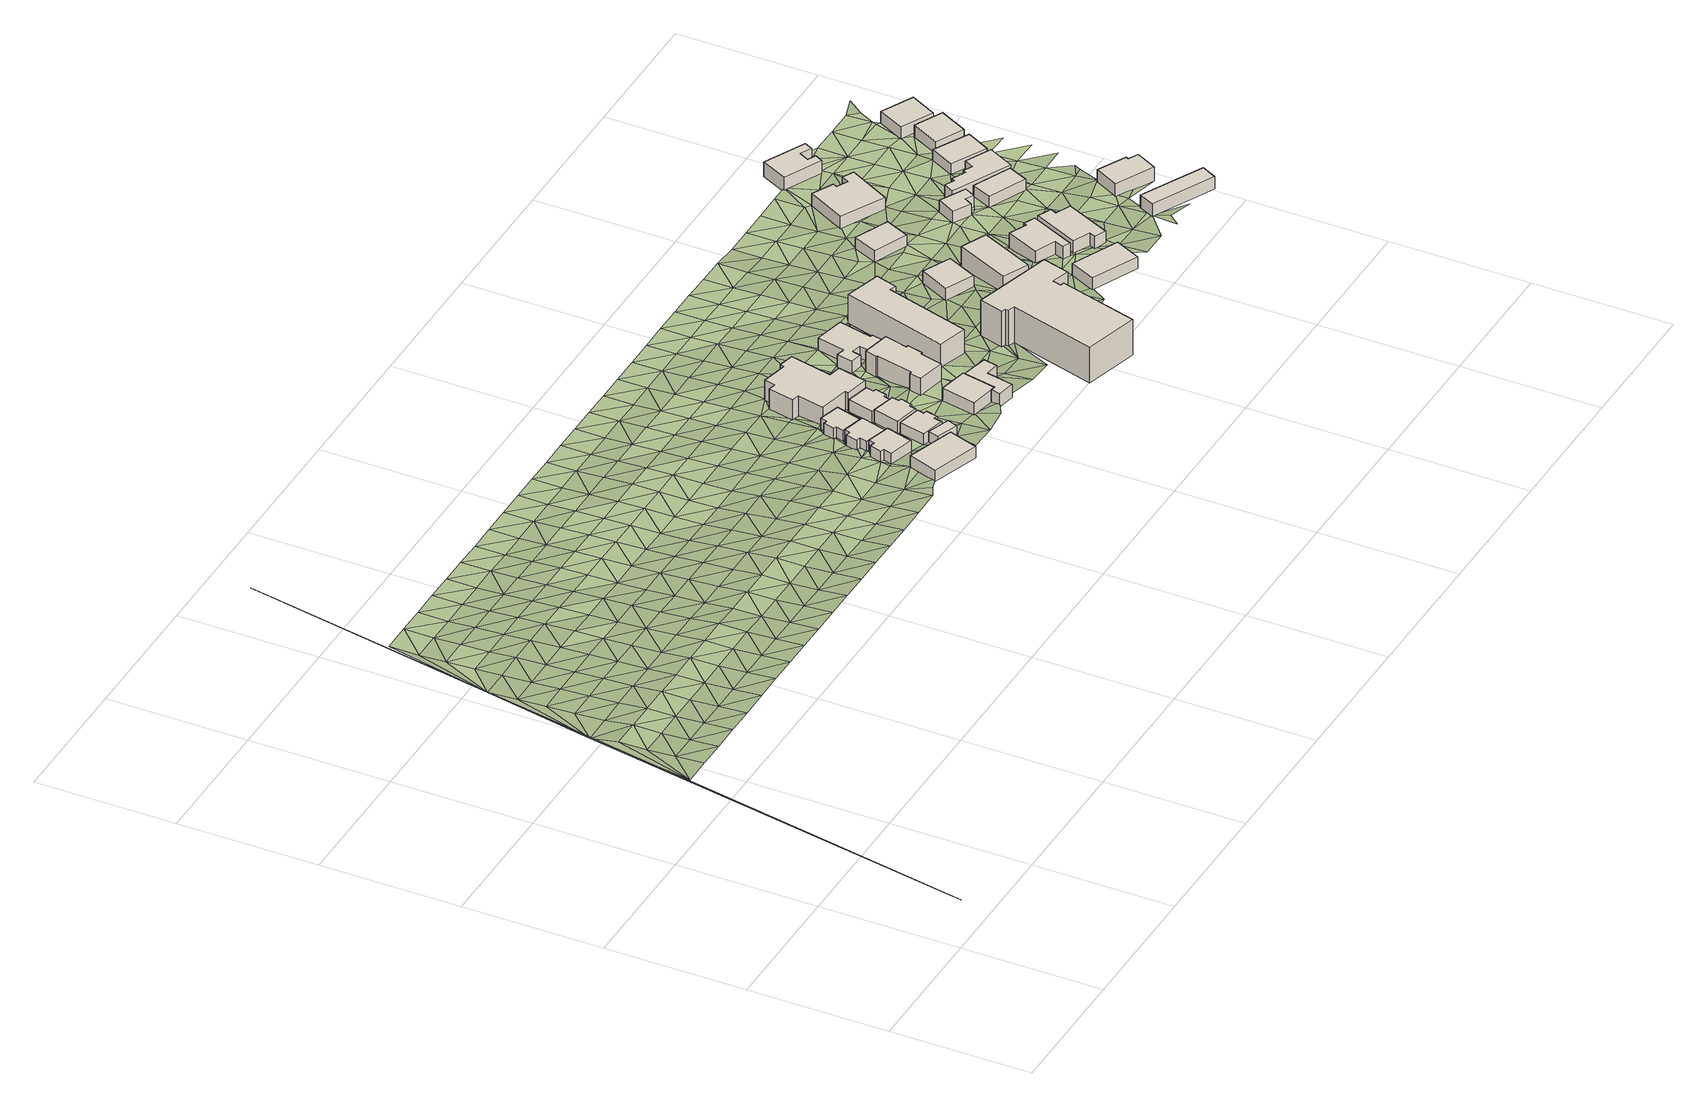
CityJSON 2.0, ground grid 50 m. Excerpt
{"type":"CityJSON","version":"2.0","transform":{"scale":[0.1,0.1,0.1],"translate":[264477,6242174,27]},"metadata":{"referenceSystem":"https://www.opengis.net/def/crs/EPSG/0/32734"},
"CityObjects":{
"building1":{"type":"Building","attributes":{"address":"7 Vine Road Woodstock Cape Town","building":"house","building:levels":"1","footprint":{"type":"Polygon"},"plus_code":"CMXQXXXQ+XJV","ground_height":38.11,"building_height":4.1,"roof_height":42.21},"geometry":[{"type":"Solid","lod":"1","boundaries":[[[[0,1,2,3]],[[1,4,5,2]],[[4,6,7,5]],[[6,0,3,7]],[[3,2,5,7]],[[6,4,1,0]]]]}]},
"building2":{"type":"Building","attributes":{"address":"5 Vine Road Woodstock Cape Town","building":"house","building:levels":"1","footprint":{"type":"Polygon"},"plus_code":"CMXPXCX7+X5V","ground_height":37.13,"building_height":4.1,"roof_height":41.23},"geometry":[{"type":"Solid","lod":"1","boundaries":[[[[8,9,10,11]],[[9,12,13,10]],[[12,14,15,13]],[[14,16,17,15]],[[16,18,19,17]],[[18,20,21,19]],[[20,22,23,21]],[[22,8,11,23]],[[11,10,13,15,17,19,21,23]],[[22,20,18,16,14,12,9,8]]]]}]},
"building3":{"type":"Building","attributes":{"address":"3 Vine Road Woodstock Cape Town","building":"house","building:levels":"1","footprint":{"type":"Polygon"},"plus_code":"CMXVXFXC+XWR","ground_height":35.99,"building_height":4.1,"roof_height":40.09},"geometry":[{"type":"Solid","lod":"1","boundaries":[[[[24,25,26,27]],[[25,28,29,26]],[[28,30,31,29]],[[30,32,33,31]],[[32,34,35,33]],[[34,36,37,35]],[[36,38,39,37]],[[38,24,27,39]],[[27,26,29,31,33,35,37,39]],[[38,36,34,32,30,28,25,24]]]]}]},
"building4":{"type":"Building","attributes":{"building":"yes","building:levels":"1","footprint":{"type":"Polygon"},"plus_code":"CPX9X6XJ+X9R","ground_height":37.76,"building_height":4.1,"roof_height":41.86},"geometry":[{"type":"Solid","lod":"1","boundaries":[[[[40,41,42,43]],[[41,44,45,42]],[[44,46,47,45]],[[46,40,43,47]],[[43,42,45,47]],[[46,44,41,40]]]]}]},
"building5":{"type":"Building","attributes":{"address":"1 Vine Road Woodstock Cape Town","building":"house","building:levels":"1","footprint":{"type":"Polygon"},"plus_code":"CPX2X9X6+XJR","ground_height":35.28,"building_height":4.1,"roof_height":39.38},"geometry":[{"type":"Solid","lod":"1","boundaries":[[[[48,49,50,51]],[[49,52,53,50]],[[52,54,55,53]],[[54,56,57,55]],[[56,58,59,57]],[[58,60,61,59]],[[60,62,63,61]],[[62,48,51,63]],[[51,50,53,55,57,59,61,63]],[[62,60,58,56,54,52,49,48]]]]}]},
"building6":{"type":"Building","attributes":{"address":"6 The Avenue Woodstock Cape Town","building":"house","building:levels":"1","footprint":{"type":"Polygon"},"plus_code":"CPXCXQXW+X5W","ground_height":36.95,"building_height":4.1,"roof_height":41.05},"geometry":[{"type":"Solid","lod":"1","boundaries":[[[[64,65,66,67]],[[65,68,69,66]],[[68,70,71,69]],[[70,72,73,71]],[[72,74,75,73]],[[74,76,77,75]],[[76,78,79,77]],[[78,64,67,79]],[[67,66,69,71,73,75,77,79]],[[78,76,74,72,70,68,65,64]]]]}]},
"building7":{"type":"Building","attributes":{"address":"4 The Avenue Woodstock Cape Town","building":"house","building:levels":"1","footprint":{"type":"Polygon"},"plus_code":"CPXHX4XH+X7V","ground_height":36.95,"building_height":4.1,"roof_height":41.05},"geometry":[{"type":"Solid","lod":"1","boundaries":[[[[80,81,82,83]],[[81,84,85,82]],[[84,86,87,85]],[[86,88,89,87]],[[88,90,91,89]],[[90,92,93,91]],[[92,94,95,93]],[[94,80,83,95]],[[83,82,85,87,89,91,93,95]],[[94,92,90,88,86,84,81,80]]]]}]},
"building8":{"type":"Building","attributes":{"address":"2 The Avenue Woodstock Cape Town","building":"house","building:levels":"1","footprint":{"type":"Polygon"},"plus_code":"CPXMXJXM+X2R","ground_height":35.77,"building_height":4.1,"roof_height":39.87},"geometry":[{"type":"Solid","lod":"1","boundaries":[[[[96,97,98,99]],[[97,100,101,98]],[[100,102,103,101]],[[102,104,105,103]],[[104,106,107,105]],[[106,108,109,107]],[[108,110,111,109]],[[110,96,99,111]],[[99,98,101,103,105,107,109,111]],[[110,108,106,104,102,100,97,96]]]]}]},
"building9":{"type":"Building","attributes":{"address":"18 Listowell Road Woodstock Cape Town","building":"house","building:levels":"2","footprint":{"type":"Polygon"},"plus_code":"CPXGXCXQ+XVW","ground_height":34.65,"building_height":6.9,"roof_height":41.55},"geometry":[{"type":"Solid","lod":"1","boundaries":[[[[112,113,114,115]],[[113,116,117,114]],[[116,118,119,117]],[[118,120,121,119]],[[120,122,123,121]],[[122,124,125,123]],[[124,126,127,125]],[[126,128,129,127]],[[128,130,131,129]],[[130,132,133,131]],[[132,134,135,133]],[[134,136,137,135]],[[136,138,139,137]],[[138,112,115,139]],[[115,114,117,119,121,123,125,127,129,131,133,135,137,139]],[[138,136,134,132,130,128,126,124,122,120,118,116,113,112]]]]}]},
"building10":{"type":"Building","attributes":{"building":"house","building:levels":"1","footprint":{"type":"Polygon"},"plus_code":"CQXGX9XF+X7R","ground_height":37.79,"building_height":4.1,"roof_height":41.89},"geometry":[{"type":"Solid","lod":"1","boundaries":[[[[140,141,142,143]],[[141,144,145,142]],[[144,146,147,145]],[[146,148,149,147]],[[148,150,151,149]],[[150,140,143,151]],[[143,142,145,147,149,151]],[[150,148,146,144,141,140]]]]}]},
"building11":{"type":"Building","attributes":{"building":"garage","building:levels":"1","footprint":{"type":"Polygon"},"plus_code":"CQXVX4XH+XGW","ground_height":37.86,"building_height":4.1,"roof_height":41.96},"geometry":[{"type":"Solid","lod":"1","boundaries":[[[[152,153,142,154,155,145]],[[153,156,143,157,154,142]],[[156,158,159,157,143]],[[158,160,161,159]],[[160,162,163,161]],[[162,164,165,163]],[[164,166,167,165]],[[166,152,145,155,167]],[[155,154,157,159,161,163,165,167]],[[166,164,162,160,158,156,153,152]]]]}]},
"building12":{"type":"Building","attributes":{"address":"Len Court","building":"apartments","building:levels":"2","building:flats":"4","footprint":{"type":"Polygon"},"plus_code":"CQXQX4XF+XJR","ground_height":35.87,"building_height":6.9,"roof_height":42.77},"geometry":[{"type":"Solid","lod":"1","boundaries":[[[[168,169,170,171]],[[169,172,173,170]],[[172,174,175,173]],[[174,176,177,175]],[[176,178,179,177]],[[178,180,181,179]],[[180,182,183,181]],[[182,184,185,183]],[[184,186,187,185]],[[186,188,189,187]],[[188,190,191,189]],[[190,168,171,191]],[[171,170,173,175,177,179,181,183,185,187,189,191]],[[190,188,186,184,182,180,178,176,174,172,169,168]]]]}]},
"building13":{"type":"Building","attributes":{"building":"house","building:levels":"1","footprint":{"type":"Polygon"},"plus_code":"CRX3X9X4+X3R","ground_height":34.77,"building_height":4.1,"roof_height":38.87},"geometry":[{"type":"Solid","lod":"1","boundaries":[[[[192,193,194,195]],[[193,196,197,194]],[[196,198,199,197]],[[198,200,201,199]],[[200,202,203,201]],[[202,204,205,203]],[[204,206,207,205]],[[206,208,209,207]],[[208,210,211,209]],[[210,212,213,211]],[[212,214,215,213]],[[214,192,195,215]],[[195,194,197,199,201,203,205,207,209,211,213,215]],[[214,212,210,208,206,204,202,200,198,196,193,192]]]]}]},
"building14":{"type":"Building","attributes":{"address":"Elmwood","building":"apartments","building:levels":"3","building:flats":"12","footprint":{"type":"Polygon"},"plus_code":"CRXMX3X4+XCW","ground_height":35.31,"building_height":9.7,"roof_height":45.01},"geometry":[{"type":"Solid","lod":"1","boundaries":[[[[216,217,218,219]],[[217,220,221,218]],[[220,222,223,221]],[[222,224,225,223]],[[224,226,227,225]],[[226,216,219,227]],[[219,218,221,223,225,227]],[[226,224,222,220,217,216]]]]}]},
"building15":{"type":"Building","attributes":{"address":"Beechwood","building":"apartments","building:levels":"4","building:flats":"48","footprint":{"type":"Polygon"},"plus_code":"CVXHX3XX+XVX","ground_height":37.04,"building_height":12.5,"roof_height":49.54},"geometry":[{"type":"Solid","lod":"1","boundaries":[[[[228,229,230,231]],[[229,232,233,230]],[[232,234,235,233]],[[234,236,237,235]],[[236,238,239,237]],[[238,240,241,239]],[[240,242,243,241]],[[242,244,245,243]],[[244,246,247,245]],[[246,248,249,247]],[[248,250,251,249]],[[250,228,231,251]],[[231,230,233,235,237,239,241,243,245,247,249,251]],[[250,248,246,244,242,240,238,236,234,232,229,228]]]]}]},
"building16":{"type":"Building","attributes":{"address":"10 Listowell Road Salt River Cape Town","building":"house","building:levels":"1","footprint":{"type":"Polygon"},"plus_code":"C2X9XGX2+XMR","ground_height":33.93,"building_height":4.1,"roof_height":38.03},"geometry":[{"type":"Solid","lod":"1","boundaries":[[[[252,253,254,255]],[[253,256,257,254]],[[256,258,259,257]],[[258,252,255,259]],[[255,254,257,259]],[[258,256,253,252]]]]}]},
"building17":{"type":"Building","attributes":{"address":"6 Listowell Road Salt River Cape Town","building":"house","building:levels":"2","footprint":{"type":"Polygon"},"plus_code":"C2XWXCXG+XFR","ground_height":34.43,"building_height":6.9,"roof_height":41.33},"geometry":[{"type":"Solid","lod":"1","boundaries":[[[[260,261,262,263]],[[261,264,265,262]],[[264,266,267,265]],[[266,260,263,267]],[[263,262,265,267]],[[266,264,261,260]]]]}]},
"building18":{"type":"Building","attributes":{"address":"19 Hares Avenue Salt River Cape Town","building":"house","building:levels":"1","footprint":{"type":"Polygon"},"plus_code":"C3XMX4XW+X7R","ground_height":36.07,"building_height":4.1,"roof_height":40.17},"geometry":[{"type":"Solid","lod":"1","boundaries":[[[[268,269,270,271]],[[269,272,273,270]],[[272,274,275,273]],[[274,268,271,275]],[[271,270,273,275]],[[274,272,269,268]]]]}]},
"building19":{"type":"Building","attributes":{"address":"11 Booth Road Salt River Cape Town","building":"house","building:levels":"1","footprint":{"type":"Polygon"},"plus_code":"C2XVXWXW+X6V","ground_height":32.29,"building_height":4.1,"roof_height":36.39},"geometry":[{"type":"Solid","lod":"1","boundaries":[[[[276,277,278,279]],[[277,280,281,278]],[[280,282,283,281]],[[282,276,279,283]],[[279,278,281,283]],[[282,280,277,276]]]]}]},
"building20":{"type":"Building","attributes":{"address":"4 Listowell Road Salt River Cape Town","building":"house","building:levels":"1","footprint":{"type":"Polygon"},"plus_code":"C3XRXGX5+X9R","ground_height":35.3,"building_height":4.1,"roof_height":39.4},"geometry":[{"type":"Solid","lod":"1","boundaries":[[[[284,285,286,287]],[[285,288,289,286]],[[288,290,291,289]],[[290,292,293,291]],[[292,294,295,293]],[[294,296,297,295]],[[296,298,299,297]],[[298,284,287,299]],[[287,286,289,291,293,295,297,299]],[[298,296,294,292,290,288,285,284]]]]}]},
"building21":{"type":"Building","attributes":{"address":"2 Listowell Road Salt River Cape Town","building":"house","building:levels":"1","footprint":{"type":"Polygon"},"plus_code":"C4X9X8XM+XMX","ground_height":35.12,"building_height":4.1,"roof_height":39.22},"geometry":[{"type":"Solid","lod":"1","boundaries":[[[[300,301,302,303]],[[301,304,305,302]],[[304,306,307,305]],[[306,308,309,307]],[[308,310,311,309]],[[310,312,313,311]],[[312,314,315,313]],[[314,300,303,315]],[[303,302,305,307,309,311,313,315]],[[314,312,310,308,306,304,301,300]]]]}]},
"building22":{"type":"Building","attributes":{"address":"9 Booth Road Salt River Cape Town","building":"house","building:levels":"1","footprint":{"type":"Polygon"},"plus_code":"C3XPX3XW+X2W","ground_height":31.55,"building_height":4.1,"roof_height":35.65},"geometry":[{"type":"Solid","lod":"1","boundaries":[[[[316,317,318,319]],[[317,320,321,318]],[[320,322,323,321]],[[322,324,325,323]],[[324,326,327,325]],[[326,328,329,327]],[[328,330,331,329]],[[330,316,319,331]],[[319,318,321,323,325,327,329,331]],[[330,328,326,324,322,320,317,316]]]]}]},
"building23":{"type":"Building","attributes":{"address":"13 Listowell Road Salt River Cape Town","building":"house","building:levels":"1","footprint":{"type":"Polygon"},"plus_code":"C4X7X6XJ+XCW","ground_height":33.08,"building_height":4.1,"roof_height":37.18},"geometry":[{"type":"Solid","lod":"1","boundaries":[[[[332,333,334,335]],[[333,336,337,334]],[[336,338,339,337]],[[338,340,341,339]],[[340,342,343,341]],[[342,332,335,343]],[[335,334,337,339,341,343]],[[342,340,338,336,333,332]]]]}]},
"building24":{"type":"Building","attributes":{"address":"14 Hares Avenue Salt River Cape Town","building":"house","building:levels":"1","footprint":{"type":"Polygon"},"plus_code":"C4XXXMX9+X5V","ground_height":32.99,"building_height":4.1,"roof_height":37.09},"geometry":[{"type":"Solid","lod":"1","boundaries":[[[[344,345,346,347]],[[345,348,349,346]],[[348,350,351,349]],[[350,344,347,351]],[[347,346,349,351]],[[350,348,345,344]]]]}]},
"building25":{"type":"Building","attributes":{"address":"7 Booth Road Salt River Cape Town","building":"house","building:levels":"1","footprint":{"type":"Polygon"},"plus_code":"C4X5XWX4+XVR","ground_height":31.23,"building_height":4.1,"roof_height":35.33},"geometry":[{"type":"Solid","lod":"1","boundaries":[[[[352,353,354,355]],[[353,356,357,354]],[[356,358,359,357]],[[358,360,361,359]],[[360,362,363,361]],[[362,364,365,363]],[[364,366,367,365]],[[366,352,355,367]],[[355,354,357,359,361,363,365,367]],[[366,364,362,360,358,356,353,352]]]]}]},
"building26":{"type":"Building","attributes":{"address":"12 Hares Avenue Salt River Cape Town","building":"house","building:levels":"1","footprint":{"type":"Polygon"},"plus_code":"C5X8X5X9+XCV","ground_height":32.91,"building_height":4.1,"roof_height":37.01},"geometry":[{"type":"Solid","lod":"1","boundaries":[[[[368,369,370,371]],[[369,372,373,370]],[[372,374,375,373]],[[374,376,377,375]],[[376,378,379,377]],[[378,380,381,379]],[[380,382,383,381]],[[382,384,385,383]],[[384,386,387,385]],[[386,368,371,387]],[[371,370,373,375,377,379,381,383,385,387]],[[386,384,382,380,378,376,374,372,369,368]]]]}]},
"building27":{"type":"Building","attributes":{"address":"19B Hares Avenue Salt River Cape Town","building":"house","building:levels":"1","footprint":{"type":"Polygon"},"plus_code":"C5XXXRXM+X5R","ground_height":35.49,"building_height":4.1,"roof_height":39.59},"geometry":[{"type":"Solid","lod":"1","boundaries":[[[[388,389,390,391,392,393]],[[389,394,395,391,390]],[[394,396,397,395]],[[396,388,393,392,397]],[[392,391,395,397]],[[396,394,389,388]]]]}]},
"building28":{"type":"Building","attributes":{"address":"19 Hares Avenue Salt River Cape Town","building":"house","building:levels":"1","footprint":{"type":"Polygon"},"plus_code":"C6X3XFXV+XQR","ground_height":34.46,"building_height":4.1,"roof_height":38.56},"geometry":[{"type":"Solid","lod":"1","boundaries":[[[[398,399,400,401,402,403]],[[399,404,405,401,400]],[[404,406,407,405]],[[406,408,409,407]],[[408,410,411,409]],[[410,398,403,402,411]],[[402,401,405,407,409,411]],[[410,408,406,404,399,398]]]]}]},
"building29":{"type":"Building","attributes":{"address":"10 Salt River Cape Town","building":"house","building:levels":"1","footprint":{"type":"Polygon"},"plus_code":"C5XHX7XR+XXX","ground_height":32.05,"building_height":4.1,"roof_height":36.15},"geometry":[{"type":"Solid","lod":"1","boundaries":[[[[412,413,414,415]],[[413,416,417,414]],[[416,418,419,417]],[[418,412,415,419]],[[415,414,417,419]],[[418,416,413,412]]]]}]},
"building30":{"type":"Building","attributes":{"address":"8A Hares Avenue Salt River Cape Town","building":"house","building:levels":"1","footprint":{"type":"Polygon"},"plus_code":"C5XXX7XJ+X3R","ground_height":31.67,"building_height":4.1,"roof_height":35.77},"geometry":[{"type":"Solid","lod":"1","boundaries":[[[[420,421,422,423]],[[421,424,425,422]],[[424,426,427,425]],[[426,420,423,427]],[[423,422,425,427]],[[426,424,421,420]]]]}]},
"building31":{"type":"Building","attributes":{"address":"8 Hares Avenue Salt River Cape Town","building":"house","building:levels":"1","footprint":{"type":"Polygon"},"plus_code":"C6X4XGXC+XPV","ground_height":31.31,"building_height":4.1,"roof_height":35.41},"geometry":[{"type":"Solid","lod":"1","boundaries":[[[[428,429,430,431]],[[429,432,433,430]],[[432,434,435,433]],[[434,428,431,435]],[[431,430,433,435]],[[434,432,429,428]]]]}]},
"terrain1":{"type":"TINRelief","geometry":[{"type":"CompositeSurface","lod":"1","boundaries":[[[436,437,438]],[[439,440,441]],[[439,441,442]],[[442,443,439]],[[443,438,439]],[[441,440,444]],[[442,441,445]],[[444,446,441]],[[441,446,445]],[[447,443,442]],[[443,447,438]],[[442,445,447]],[[448,446,444]],[[437,436,449]],[[438,447,450]],[[446,451,445]],[[446,448,452]],[[438,450,453]],[[445,451,447]],[[446,452,451]],[[453,454,438]],[[450,447,455]],[[454,456,438]],[[457,452,448]],[[455,447,451]],[[438,456,436]],[[458,453,450]],[[458,450,455]],[[451,452,459]],[[457,460,452]],[[461,454,453]],[[452,460,459]],[[453,458,461]],[[462,455,451]],[[456,454,463]],[[451,459,462]],[[463,454,461]],[[458,455,464]],[[465,460,457]],[[458,464,461]],[[436,456,466]],[[464,455,462]],[[463,467,456]],[[460,468,459]],[[460,465,469]],[[456,467,466]],[[461,470,463]],[[459,468,462]],[[460,469,468]],[[470,461,464]],[[436,466,471]],[[472,467,463]],[[462,473,464]],[[463,470,472]],[[471,474,436]],[[469,465,475]],[[468,473,462]],[[436,474,476]],[[470,464,477]],[[467,478,466]],[[467,472,479]],[[473,477,464]],[[476,480,436]],[[468,469,481]],[[478,471,466]],[[475,482,469]],[[467,479,478]],[[470,483,472]],[[469,482,481]],[[477,483,470]],[[484,473,468]],[[474,471,485]],[[479,472,486]],[[485,471,478]],[[473,484,477]],[[468,481,484]],[[483,486,472]],[[487,482,475]],[[476,474,488]],[[485,489,474]],[[479,490,478]],[[486,491,479]],[[483,477,492]],[[477,484,493]],[[474,489,488]],[[482,494,481]],[[495,480,476]],[[490,485,478]],[[482,487,496]],[[479,491,490]],[[477,493,492]],[[481,494,484]],[[497,486,483]],[[482,496,494]],[[476,488,495]],[[485,498,489]],[[486,497,491]],[[483,492,497]],[[498,485,490]],[[499,493,484]],[[500,496,487]],[[489,501,488]],[[499,484,494]],[[501,489,498]],[[490,491,502]],[[491,497,503]],[[488,504,495]],[[505,492,493]],[[499,506,493]],[[494,496,507]],[[490,502,498]],[[500,508,496]],[[504,488,501]],[[491,503,502]],[[492,505,497]],[[493,506,505]],[[494,507,499]],[[496,508,507]],[[501,498,509]],[[510,495,504]],[[503,497,511]],[[509,498,502]],[[506,499,512]],[[511,497,505]],[[513,508,500]],[[514,504,501]],[[499,507,512]],[[503,515,502]],[[509,514,501]],[[516,505,506]],[[515,503,511]],[[517,510,504]],[[506,512,516]],[[507,508,518]],[[519,509,502]],[[508,513,520]],[[514,517,504]],[[519,502,515]],[[507,518,512]],[[521,511,505]],[[508,520,518]],[[505,516,522]],[[523,514,509]],[[517,524,510]],[[505,522,521]],[[523,509,519]],[[512,525,516]],[[515,511,526]],[[520,513,527]],[[528,517,514]],[[518,525,512]],[[519,515,526]],[[526,511,521]],[[523,528,514]],[[522,516,529]],[[530,524,517]],[[525,529,516]],[[518,520,531]],[[519,532,523]],[[527,533,520]],[[517,528,530]],[[522,534,521]],[[532,519,526]],[[520,533,531]],[[529,534,522]],[[535,525,518]],[[536,528,523]],[[524,530,537]],[[521,538,526]],[[523,532,536]],[[525,535,529]],[[518,531,535]],[[534,538,521]],[[539,533,527]],[[530,528,540]],[[532,526,541]],[[528,536,542]],[[538,541,526]],[[530,540,537]],[[534,529,543]],[[529,535,544]],[[540,528,542]],[[533,545,531]],[[532,546,536]],[[533,539,547]],[[529,544,543]],[[541,546,532]],[[531,545,535]],[[548,538,534]],[[533,547,545]],[[542,536,549]],[[550,537,540]],[[538,548,541]],[[534,543,548]],[[546,549,536]],[[544,535,551]],[[552,547,539]],[[542,553,540]],[[551,535,545]],[[549,553,542]],[[544,554,543]],[[555,546,541]],[[541,548,556]],[[550,540,557]],[[554,544,551]],[[545,547,558]],[[546,555,549]],[[552,559,547]],[[553,557,540]],[[541,556,555]],[[543,560,548]],[[547,559,558]],[[560,543,554]],[[561,551,545]],[[562,553,549]],[[557,563,550]],[[556,548,564]],[[562,549,555]],[[545,558,561]],[[564,548,560]],[[552,565,559]],[[566,554,551]],[[567,557,553]],[[562,567,553]],[[554,566,560]],[[555,556,568]],[[566,551,561]],[[556,564,569]],[[570,563,557]],[[558,559,571]],[[568,562,555]],[[559,565,572]],[[557,567,570]],[[556,569,568]],[[564,560,573]],[[558,571,561]],[[559,572,571]],[[573,560,566]],[[574,567,562]],[[563,570,575]],[[576,569,564]],[[574,562,568]],[[561,577,566]],[[573,576,564]],[[578,572,565]],[[577,561,571]],[[570,567,579]],[[567,574,580]],[[566,581,573]],[[582,568,569]],[[576,583,569]],[[570,579,575]],[[566,577,581]],[[579,567,580]],[[571,572,584]],[[574,568,582]],[[578,585,572]],[[569,583,582]],[[586,576,573]],[[571,584,577]],[[572,585,584]],[[586,573,581]],[[587,580,574]],[[588,575,579]],[[589,583,576]],[[587,574,582]],[[590,581,577]],[[576,586,589]],[[585,578,591]],[[580,592,579]],[[577,584,590]],[[587,592,580]],[[582,583,593]],[[583,589,594]],[[585,595,584]],[[596,588,579]],[[586,581,597]],[[590,598,581]],[[593,587,582]],[[585,591,595]],[[592,596,579]],[[583,594,593]],[[586,597,589]],[[597,581,598]],[[584,599,590]],[[600,592,587]],[[599,584,595]],[[596,601,588]],[[594,589,602]],[[587,593,600]],[[603,598,590]],[[597,602,589]],[[591,604,595]],[[596,592,605]],[[590,599,603]],[[605,592,600]],[[593,594,606]],[[602,607,594]],[[599,595,608]],[[609,601,596]],[[610,597,598]],[[598,603,611]],[[593,606,600]],[[596,605,609]],[[595,604,608]],[[594,607,606]],[[597,610,602]],[[610,598,611]],[[599,612,603]],[[613,605,600]],[[599,608,612]],[[601,609,614]],[[615,607,602]],[[613,600,606]],[[611,603,616]],[[602,610,615]],[[617,608,604]],[[612,616,603]],[[609,605,618]],[[613,619,605]],[[611,620,610]],[[621,606,607]],[[607,615,622]],[[609,618,614]],[[623,612,608]],[[611,616,620]],[[618,605,619]],[[606,621,613]],[[617,623,608]],[[607,622,621]],[[610,624,615]],[[624,610,620]],[[616,612,625]],[[619,613,626]],[[623,627,612]],[[628,614,618]],[[622,615,629]],[[630,623,617]],[[613,621,626]],[[625,612,627]],[[629,615,624]],[[620,616,631]],[[618,619,632]],[[633,623,630]],[[622,634,621]],[[619,626,632]],[[620,631,624]],[[631,616,625]],[[634,622,629]],[[635,628,618]],[[627,623,636]],[[637,623,633]],[[621,638,626]],[[632,635,618]],[[639,629,624]],[[638,621,634]],[[636,623,637]],[[639,624,631]],[[625,627,14]],[[640,632,626]],[[635,641,628]],[[642,634,629]],[[636,637,633]],[[627,636,643]],[[626,638,640]],[[643,14,627]],[[639,642,629]],[[644,631,625]],[[632,645,635]],[[625,14,646]],[[638,634,647]],[[645,632,640]],[[636,18,643]],[[644,639,631]],[[644,625,646]],[[634,642,647]],[[643,18,14]],[[648,641,635]],[[14,18,16]],[[640,638,649]],[[648,635,645]],[[14,12,646]],[[20,18,636]],[[650,642,639]],[[647,649,638]],[[650,639,644]],[[646,12,8]],[[640,651,645]],[[644,646,652]],[[641,648,653]],[[12,9,8]],[[654,646,8]],[[654,652,646]],[[649,651,640]],[[20,636,655]],[[656,647,642]],[[642,650,657]],[[30,644,652]],[[658,652,654]],[[655,636,0]],[[648,645,659]],[[647,656,649]],[[657,656,642]],[[651,660,645]],[[661,650,644]],[[662,654,8]],[[30,661,644]],[[648,659,653]],[[659,645,660]],[[655,663,20]],[[25,30,28]],[[664,30,25]],[[662,8,22]],[[665,651,649]],[[661,30,664]],[[54,650,661]],[[650,666,657]],[[663,655,41]],[[656,665,649]],[[20,663,667]],[[661,664,668]],[[22,20,667]],[[650,54,666]],[[655,0,46]],[[669,660,651]],[[670,653,659]],[[664,25,671]],[[46,0,672]],[[22,673,662]],[[663,41,674]],[[665,669,651]],[[656,657,675]],[[676,657,666]],[[673,22,667]],[[54,52,49]],[[671,25,24]],[[49,666,54]],[[660,677,659]],[[672,678,46]],[[40,674,41]],[[675,665,656]],[[669,677,660]],[[657,676,675]],[[80,662,673]],[[679,666,49]],[[24,662,80]],[[680,670,659]],[[667,64,673]],[[676,666,681]],[[679,681,666]],[[24,682,671]],[[683,669,665]],[[40,46,684]],[[679,49,685]],[[677,680,659]],[[74,674,40]],[[74,686,674]],[[678,684,46]],[[682,24,80]],[[665,675,683]],[[676,681,675]],[[687,671,682]],[[684,74,40]],[[687,685,671]],[[688,673,64]],[[679,689,681]],[[677,669,690]],[[680,691,670]],[[681,120,675]],[[78,76,64]],[[690,669,683]],[[685,692,679]],[[76,74,693]],[[682,96,687]],[[684,693,74]],[[96,685,687]],[[80,694,682]],[[64,76,693]],[[695,684,678]],[[64,693,688]],[[688,696,697]],[[688,693,696]],[[675,698,683]],[[699,680,677]],[[675,120,698]],[[692,685,96]],[[690,700,677]],[[695,693,684]],[[678,701,695]],[[702,694,80]],[[680,699,691]],[[96,703,692]],[[704,705,696]],[[677,700,699]],[[120,706,698]],[[705,702,707]],[[683,708,690]],[[705,704,702]],[[696,693,148]],[[709,703,96]],[[694,702,710]],[[708,683,698]],[[710,702,704]],[[704,696,148]],[[693,695,148]],[[694,710,711]],[[701,712,695]],[[713,700,690]],[[714,691,699]],[[715,703,709]],[[690,708,713]],[[716,717,709]],[[710,704,718]],[[712,719,695]],[[704,148,720]],[[715,709,717]],[[721,708,698]],[[699,700,722]],[[723,717,710]],[[704,720,718]],[[700,713,724]],[[725,721,698]],[[723,715,717]],[[722,714,699]],[[700,724,722]],[[718,723,710]],[[708,726,713]],[[708,721,726]],[[148,727,720]],[[715,728,729]],[[723,728,715]],[[718,730,723]],[[724,713,731]],[[714,722,732]],[[733,729,734]],[[727,148,735]],[[726,731,713]],[[736,726,721]],[[734,736,733]],[[172,723,730]],[[724,737,722]],[[723,169,728]],[[728,738,729]],[[739,740,735]],[[737,724,731]],[[741,742,743]],[[723,172,169]],[[727,735,740]],[[729,738,734]],[[742,741,744]],[[732,722,745]],[[168,728,169]],[[746,726,736]],[[740,739,166]],[[734,747,736]],[[168,738,728]],[[746,731,726]],[[722,737,745]],[[748,727,740]],[[749,734,738]],[[746,736,747]],[[727,750,751]],[[734,749,747]],[[738,168,752]],[[753,742,744]],[[727,748,750]],[[740,166,754]],[[755,732,745]],[[742,753,166]],[[754,748,740]],[[737,731,756]],[[752,168,757]],[[746,758,731]],[[750,748,759]],[[744,760,753]],[[745,737,756]],[[747,749,193]],[[757,168,761]],[[731,758,756]],[[757,762,752]],[[752,763,764]],[[746,747,193]],[[752,762,763]],[[193,749,765]],[[166,753,766]],[[761,767,759]],[[761,762,757]],[[745,768,755]],[[769,754,166]],[[748,754,770]],[[748,771,759]],[[772,758,746]],[[766,753,760]],[[768,745,756]],[[761,773,762]],[[772,746,193]],[[771,761,759]],[[769,166,766]],[[758,774,756]],[[775,755,768]],[[193,776,772]],[[770,754,769]],[[761,771,773]],[[772,774,758]],[[192,776,193]],[[773,771,777]],[[778,768,756]],[[760,779,766]],[[772,776,780]],[[781,777,782]],[[216,771,748]],[[774,778,756]],[[771,782,777]],[[783,769,766]],[[770,769,784]],[[785,775,768]],[[782,192,781]],[[192,780,776]],[[783,766,786]],[[770,784,787]],[[772,788,774]],[[785,768,778]],[[766,779,786]],[[772,780,788]],[[789,784,769]],[[782,771,216]],[[789,769,783]],[[783,786,790]],[[778,774,791]],[[792,775,785]],[[192,782,216]],[[770,787,793]],[[774,788,791]],[[780,192,216]],[[789,794,784]],[[787,784,795]],[[785,778,796]],[[788,780,797]],[[791,796,778]],[[780,216,797]],[[784,794,795]],[[785,798,792]],[[788,799,791]],[[796,798,785]],[[787,795,800]],[[800,793,787]],[[797,799,788]],[[801,794,789]],[[796,791,802]],[[798,803,792]],[[216,804,797]],[[799,802,791]],[[793,800,805]],[[794,806,795]],[[798,796,807]],[[808,799,797]],[[807,796,802]],[[809,805,800]],[[794,801,806]],[[797,804,808]],[[804,805,809]],[[798,810,803]],[[795,811,800]],[[801,789,250]],[[810,798,807]],[[812,813,814]],[[802,799,815]],[[808,816,799]],[[811,795,806]],[[809,800,817]],[[818,814,813]],[[818,813,819]],[[820,803,810]],[[804,809,817]],[[799,816,815]],[[821,800,811]],[[822,807,802]],[[817,800,821]],[[808,804,823]],[[806,801,824]],[[807,822,810]],[[802,815,822]],[[825,818,819]],[[823,816,808]],[[823,804,817]],[[826,801,250]],[[824,801,826]],[[806,824,811]],[[820,810,827]],[[821,811,253]],[[810,822,828]],[[253,817,821]],[[818,825,829]],[[816,830,815]],[[818,829,250]],[[816,823,831]],[[250,832,826]],[[824,826,832]],[[810,828,827]],[[833,811,824]],[[815,830,822]],[[816,831,830]],[[823,817,834]],[[824,832,833]],[[825,835,829]],[[836,250,829]],[[834,817,253]],[[250,837,832]],[[828,822,838]],[[250,836,837]],[[838,822,830]],[[823,834,839]],[[277,831,823]],[[833,832,840]],[[828,841,827]],[[836,829,269]],[[829,835,269]],[[253,842,834]],[[841,828,838]],[[277,823,839]],[[830,831,843]],[[844,837,836]],[[845,842,833]],[[846,831,277]],[[833,840,845]],[[847,827,841]],[[831,846,843]],[[269,844,836]],[[848,838,830]],[[834,849,839]],[[849,834,842]],[[844,850,837]],[[830,843,848]],[[851,841,838]],[[842,845,849]],[[839,852,277]],[[849,845,840]],[[850,853,837]],[[839,849,852]],[[277,854,846]],[[841,851,847]],[[843,846,854]],[[851,838,848]],[[260,837,853]],[[844,855,850]],[[844,269,856]],[[855,844,857]],[[853,850,855]],[[849,840,858]],[[859,277,852]],[[260,860,840]],[[843,861,848]],[[849,859,852]],[[862,847,851]],[[857,844,856]],[[843,854,861]],[[269,863,856]],[[858,840,860]],[[855,857,864]],[[855,865,853]],[[858,859,849]],[[848,866,851]],[[853,865,260]],[[867,857,856]],[[861,866,848]],[[868,867,856]],[[854,869,861]],[[851,870,862]],[[260,871,860]],[[872,859,858]],[[856,873,868]],[[856,863,873]],[[870,851,866]],[[871,260,865]],[[872,869,859]],[[874,866,861]],[[875,863,876]],[[877,858,860]],[[868,284,867]],[[868,873,878]],[[863,875,873]],[[879,880,865]],[[862,870,881]],[[865,880,871]],[[861,869,882]],[[874,861,882]],[[872,883,869]],[[877,860,871]],[[884,873,875]],[[872,858,885]],[[886,880,879]],[[880,886,871]],[[875,876,887]],[[882,869,883]],[[300,284,868]],[[870,866,888]],[[885,858,877]],[[883,872,889]],[[316,866,874]],[[884,875,890]],[[889,872,885]],[[886,284,891]],[[886,892,871]],[[893,881,870]],[[890,875,887]],[[894,874,882]],[[888,866,316]],[[883,894,882]],[[871,895,877]],[[883,889,896]],[[891,284,300]],[[891,892,886]],[[870,888,893]],[[885,877,895]],[[890,897,884]],[[883,896,894]],[[895,871,892]],[[314,891,300]],[[898,889,885]],[[884,897,899]],[[889,898,896]],[[900,899,314]],[[890,887,901]],[[891,314,902]],[[902,892,891]],[[903,888,316]],[[904,895,892]],[[888,903,893]],[[895,905,906]],[[897,907,899]],[[902,314,899]],[[905,895,904]],[[908,896,898]],[[896,908,894]],[[909,897,890]],[[906,905,910]],[[911,890,901]],[[899,907,902]],[[912,316,913]],[[914,915,898]],[[905,904,910]],[[903,316,912]],[[914,898,340]],[[904,892,916]],[[897,909,907]],[[898,915,908]],[[917,901,918]],[[890,911,909]],[[902,916,892]],[[913,919,920]],[[910,904,921]],[[914,922,915]],[[908,923,894]],[[913,924,912]],[[924,913,920]],[[910,921,340]],[[908,915,922]],[[914,340,921]],[[911,901,925]],[[923,926,894]],[[907,927,902]],[[901,917,928]],[[907,909,929]],[[911,925,909]],[[930,904,916]],[[912,931,903]],[[902,930,916]],[[907,929,927]],[[922,932,933]],[[934,912,924]],[[935,909,925]],[[908,922,936]],[[923,937,926]],[[902,927,930]],[[934,924,926]],[[938,914,921]],[[936,922,933]],[[929,909,939]],[[908,940,923]],[[939,909,935]],[[931,912,934]],[[934,926,937]],[[940,937,923]],[[933,941,942]],[[908,936,940]],[[935,943,939]],[[930,927,944]],[[933,942,945]],[[927,929,946]],[[933,945,936]],[[929,939,946]],[[921,344,938]],[[937,947,934]],[[930,944,344]],[[948,949,950]],[[948,950,951]],[[940,947,937]],[[942,376,374]],[[927,952,944]],[[934,953,931]],[[374,945,942]],[[404,943,935]],[[950,949,954]],[[950,954,951]],[[944,938,344]],[[943,404,939]],[[931,953,949]],[[946,952,927]],[[947,953,934]],[[940,936,416]],[[936,945,416]],[[954,949,953]],[[955,938,944]],[[955,944,952]],[[945,374,956]],[[952,946,957]],[[958,947,940]],[[959,954,960]],[[953,960,954]],[[940,416,961]],[[962,938,955]],[[947,958,953]],[[372,956,374]],[[940,961,958]],[[938,962,372]],[[963,955,952]],[[952,957,963]],[[964,961,416]],[[960,953,965]],[[953,958,966]],[[372,962,967]],[[967,956,372]],[[968,962,955]],[[416,969,964]],[[953,966,965]],[[961,970,958]],[[416,413,969]],[[961,964,971]],[[413,956,967]],[[967,962,972]],[[970,966,958]],[[971,970,961]],[[969,973,964]],[[413,967,974]],[[973,969,413]],[[970,975,966]],[[966,976,965]],[[966,975,976]],[[977,970,971]],[[975,970,429]],[[978,965,976]],[[975,429,976]],[[978,976,979]],[[980,978,979]]]}]}
},
"vertices":[
[2293,1181,108],[2122,1237,108],[2122,1237,152],[2293,1181,152],[2087,1131,108],[2087,1131,152],[2258,1076,108],[2258,1076,152],
[2151,1397,101],[2145,1374,101],[2145,1374,142],[2151,1397,142],[2126,1380,101],[2126,1380,142],[2113,1336,101],[2113,1336,142],[2127,1332,101],[2127,1332,142],[2118,1302,101],[2118,1302,142],[2208,1277,101],[2208,1277,142],[2235,1373,101],[2235,1373,142],
[2263,1475,90],[2181,1497,90],[2181,1497,131],[2263,1475,131],[2175,1476,90],[2175,1476,131],[2159,1480,90],[2159,1480,131],[2147,1438,90],[2147,1438,131],[2162,1434,90],[2162,1434,131],[2155,1406,90],[2155,1406,131],[2237,1383,90],[2237,1383,131],
[2349,1218,108],[2269,1246,108],[2269,1246,149],[2349,1218,149],[2256,1208,108],[2256,1208,149],[2335,1180,108],[2335,1180,149],
[2288,1575,83],[2212,1596,83],[2212,1596,124],[2288,1575,124],[2205,1571,83],[2205,1571,124],[2192,1575,83],[2192,1575,124],[2180,1534,83],[2180,1534,124],[2191,1531,83],[2191,1531,124],[2183,1505,83],[2183,1505,124],[2262,1483,83],[2262,1483,124],
[2367,1334,98],[2283,1353,98],[2283,1353,140],[2367,1334,140],[2260,1258,98],[2260,1258,140],[2345,1238,98],[2345,1238,140],[2351,1267,98],[2351,1267,140],[2364,1264,98],[2364,1264,140],[2374,1306,98],[2374,1306,140],[2361,1309,98],[2361,1309,140],
[2308,1456,90],[2284,1362,90],[2284,1362,140],[2308,1456,140],[2371,1342,90],[2371,1342,140],[2375,1366,90],[2375,1366,140],[2385,1363,90],[2385,1363,140],[2398,1407,90],[2398,1407,140],[2387,1409,90],[2387,1409,140],[2392,1435,90],[2392,1435,140],
[2334,1558,84],[2311,1464,84],[2311,1464,129],[2334,1558,129],[2393,1444,84],[2393,1444,129],[2399,1467,84],[2399,1467,129],[2411,1465,84],[2411,1465,129],[2421,1508,84],[2421,1508,129],[2411,1511,84],[2411,1511,129],[2417,1538,84],[2417,1538,129],
[2386,1825,68],[2382,1811,68],[2382,1811,145],[2386,1825,145],[2290,1831,68],[2290,1831,145],[2281,1792,68],[2281,1792,145],[2254,1798,68],[2254,1798,145],[2233,1705,68],[2233,1705,145],[2261,1699,68],[2261,1699,145],[2239,1603,68],[2239,1603,145],[2348,1578,68],[2348,1578,145],[2346,1566,68],[2346,1566,145],[2429,1548,68],[2429,1548,145],[2452,1652,68],[2452,1652,145],[2408,1661,68],[2408,1661,145],[2442,1813,68],[2442,1813,145],
[2556,1170,101],[2573,1166,101],[2573,1166,149],[2556,1170,149],[2597,1284,101],[2597,1284,149],[2599,1290,101],[2599,1290,149],[2496,1311,101],[2496,1311,149],[2470,1187,101],[2470,1187,149],
[2597,1284,99],[2573,1166,99],[2573,1166,150],[2597,1284,150],[2556,1170,99],[2556,1170,150],[2548,1136,99],[2548,1136,150],[2611,1124,99],[2611,1124,150],[2630,1220,99],[2630,1220,150],[2680,1213,99],[2680,1213,150],[2690,1262,99],[2690,1262,150],
[2555,1610,80],[2543,1567,80],[2543,1567,158],[2555,1610,158],[2548,1566,80],[2548,1566,158],[2518,1432,80],[2518,1432,158],[2509,1433,80],[2509,1433,158],[2500,1389,80],[2500,1389,158],[2600,1367,80],[2600,1367,158],[2620,1448,80],[2620,1448,158],[2627,1447,80],[2627,1447,158],[2642,1505,80],[2642,1505,158],[2633,1506,80],[2633,1506,158],[2654,1589,80],[2654,1589,158],
[2708,1776,72],[2601,1800,72],[2601,1800,119],[2708,1776,119],[2578,1699,72],[2578,1699,119],[2547,1706,72],[2547,1706,119],[2534,1649,72],[2534,1649,119],[2577,1639,72],[2577,1639,119],[2583,1670,72],[2583,1670,119],[2619,1662,72],[2619,1662,119],[2612,1630,72],[2612,1630,119],[2682,1614,72],[2682,1614,119],[2691,1654,72],[2691,1654,119],[2681,1656,72],[2681,1656,119],
[2776,1782,69],[2666,1402,69],[2666,1402,180],[2776,1782,180],[2770,1372,69],[2770,1372,180],[2858,1675,69],[2858,1675,180],[2882,1668,69],[2882,1668,180],[2905,1745,69],[2905,1745,180],
[2878,1368,88],[2854,1282,88],[2854,1282,225],[2878,1368,225],[2869,1277,88],[2869,1277,225],[2866,1266,88],[2866,1266,225],[2892,1258,88],[2892,1258,225],[2804,948,88],[2804,948,225],[2998,894,88],[2998,894,225],[3078,1177,88],[3078,1177,225],[3063,1181,88],[3063,1181,225],[3072,1210,88],[3072,1210,225],[3136,1192,88],[3136,1192,225],[3163,1288,88],[3163,1288,225],
[3180,1626,63],[3080,1673,63],[3080,1673,110],[3180,1626,110],[3030,1566,63],[3030,1566,110],[3130,1519,63],[3130,1519,110],
[3303,1562,65],[3211,1603,65],[3211,1603,143],[3303,1562,143],[3125,1412,65],[3125,1412,143],[3217,1371,65],[3217,1371,143],
[3466,1182,86],[3300,1258,86],[3300,1258,132],[3466,1182,132],[3257,1167,86],[3257,1167,132],[3423,1090,86],[3423,1090,132],
[3168,1953,51],[3130,1866,51],[3130,1866,94],[3168,1953,94],[3251,1814,51],[3251,1814,94],[3289,1900,51],[3289,1900,94],
[3476,1477,68],[3435,1495,68],[3435,1495,124],[3476,1477,124],[3430,1484,68],[3430,1484,124],[3367,1513,68],[3367,1513,124],[3315,1396,68],[3315,1396,124],[3390,1362,68],[3390,1362,124],[3376,1330,68],[3376,1330,124],[3404,1317,68],[3404,1317,124],
[3493,1476,68],[3421,1315,68],[3421,1315,122],[3493,1476,122],[3482,1287,68],[3482,1287,122],[3473,1266,68],[3473,1266,122],[3514,1248,68],[3514,1248,122],[3586,1408,68],[3586,1408,122],[3532,1432,68],[3532,1432,122],[3542,1454,68],[3542,1454,122],
[3328,2186,39],[3256,2049,39],[3256,2049,86],[3328,2186,86],[3411,1969,39],[3411,1969,86],[3490,2119,39],[3490,2119,86],[3450,2140,39],[3450,2140,86],[3436,2113,39],[3436,2113,86],[3396,2133,39],[3396,2133,86],[3403,2147,39],[3403,2147,86],
[3419,1737,57],[3481,1703,57],[3481,1703,102],[3419,1737,102],[3497,1732,57],[3497,1732,102],[3526,1717,57],[3526,1717,102],[3546,1754,57],[3546,1754,102],[3454,1802,57],[3454,1802,102],
[3710,1681,59],[3575,1742,59],[3575,1742,101],[3710,1681,101],[3543,1671,59],[3543,1671,101],[3678,1610,59],[3678,1610,101],
[3369,2303,28],[3504,2238,28],[3504,2238,83],[3369,2303,83],[3519,2267,28],[3519,2267,83],[3490,2281,28],[3490,2281,83],[3507,2316,28],[3507,2316,83],[3548,2296,28],[3548,2296,83],[3563,2326,28],[3563,2326,83],[3415,2398,28],[3415,2398,83],
[3520,1788,54],[3728,1687,54],[3728,1687,100],[3520,1788,100],[3774,1780,54],[3774,1780,100],[3682,1825,54],[3682,1825,100],[3666,1791,54],[3666,1791,100],[3634,1807,54],[3634,1807,100],[3628,1796,54],[3628,1796,100],[3579,1820,54],[3579,1820,100],[3573,1808,54],[3573,1808,100],[3538,1825,54],[3538,1825,100],
[3952,1124,78],[3732,1235,78],[3732,1235,120],[3732,1235,126],[3952,1124,126],[3952,1124,120],[3704,1180,78],[3704,1180,126],[3924,1071,78],[3924,1071,126],
[3806,1423,62],[3762,1338,62],[3762,1338,103],[3762,1338,116],[3806,1423,116],[3806,1423,103],[3898,1269,62],[3898,1269,116],[3937,1345,62],[3937,1345,116],[3902,1363,62],[3902,1363,116],[3906,1372,62],[3906,1372,116],
[3784,1799,50],[3828,1883,50],[3828,1883,91],[3784,1799,91],[3702,1949,50],[3702,1949,91],[3658,1864,50],[3658,1864,91],
[3847,1911,42],[3898,2012,42],[3898,2012,88],[3847,1911,88],[3799,2061,42],[3799,2061,88],[3748,1961,42],[3748,1961,88],
[3936,2133,39],[3822,2191,39],[3822,2191,84],[3936,2133,84],[3774,2097,39],[3774,2097,84],[3888,2039,39],[3888,2039,84],
[505,1910,60],[5,0,193],[405,1500,78],[305,1100,111],[405,1100,111],[405,1200,105],[405,1300,97],[405,1400,97],[505,1100,112],[505,1300,97],[505,1200,105],[505,1400,97],[605,1100,112],[740,2858,8],[505,1500,84],[605,1300,98],[605,1200,106],[505,1605,77],[505,1705,72],[605,1400,98],[505,1805,67],[706,1100,112],[605,1500,87],[706,1300,98],[706,1200,105],[605,1605,80],[706,1400,98],[605,1705,74],[706,1500,88],[806,1100,114],[605,1910,61],[605,1805,68],[806,1300,98],[806,1200,105],[706,1605,82],[605,2005,55],[706,1705,76],[806,1400,98],[605,2105,51],[906,1100,116],[605,2200,46],[806,1500,88],[706,1910,65],[706,1805,71],[605,2305,46],[906,1300,100],[906,1200,108],[806,1605,83],[906,1400,100],[706,2005,57],[806,1705,78],[1006,1100,116],[706,2200,48],[706,2105,53],[806,1910,68],[806,1805,73],[906,1605,82],[906,1500,89],[1006,1300,102],[706,2305,48],[1006,1200,108],[906,1705,77],[806,2005,60],[1006,1400,102],[1106,1100,115],[806,2105,54],[906,1910,67],[906,1805,73],[806,2200,48],[1006,1605,83],[1006,1500,91],[1106,1300,103],[1106,1200,108],[906,2005,61],[806,2305,48],[1006,1705,76],[1106,1400,103],[1206,1100,115],[906,2105,54],[1006,1805,71],[1106,1500,91],[906,2200,49],[1206,1300,98],[1006,1910,67],[1206,1200,107],[1106,1705,76],[1106,1605,83],[1006,2005,61],[906,2305,49],[1206,1400,98],[1106,1805,70],[1306,1100,115],[1006,2105,54],[1206,1500,87],[1006,2200,49],[1306,1300,98],[1106,1910,64],[1306,1200,107],[1206,1605,80],[1306,1400,98],[1106,2005,59],[1006,2305,49],[1206,1705,72],[1407,1100,115],[1106,2200,49],[1206,1805,67],[1106,2105,54],[1306,1605,80],[1306,1500,87],[1407,1300,98],[1206,1910,63],[1407,1200,105],[1306,1705,72],[1206,2005,59],[1106,2305,49],[1407,1400,98],[1507,1100,115],[1206,2105,53],[1407,1500,88],[1306,1910,63],[1306,1805,67],[1206,2200,47],[1507,1300,99],[1507,1200,106],[1407,1605,80],[1507,1400,99],[1306,2005,59],[1206,2305,47],[1407,1705,72],[1607,1100,115],[1507,1500,88],[1306,2105,53],[1407,1910,62],[1407,1805,66],[1306,2200,47],[1607,1300,100],[1607,1200,105],[1507,1605,79],[1407,2005,58],[1306,2305,47],[1507,1705,69],[1607,1400,100],[1707,1100,113],[1407,2200,48],[1407,2105,54],[1607,1500,87],[1507,1910,61],[1507,1805,64],[1707,1300,101],[1707,1200,102],[1607,1605,78],[1507,2005,57],[1407,2305,48],[1607,1705,67],[1707,1400,101],[1807,1100,111],[1507,2105,54],[1607,1910,62],[1607,1805,64],[1807,1200,102],[1507,2200,50],[1707,1605,78],[1707,1500,90],[1807,1300,101],[1607,2005,59],[1507,2305,50],[1707,1705,66],[1807,1400,101],[1907,1100,114],[1607,2105,54],[1707,1910,63],[1707,1805,64],[1907,1200,106],[1607,2200,49],[1807,1605,80],[1807,1500,95],[1907,1300,101],[1707,2005,62],[1607,2305,49],[1807,1705,68],[1907,1400,101],[2007,1100,117],[1707,2200,50],[1707,2105,55],[1907,1500,89],[1807,1910,63],[1807,1805,65],[2007,1200,108],[1907,1605,81],[2007,1400,100],[1807,2005,61],[2007,1300,100],[1707,2305,50],[1907,1705,73],[2045,1120,117],[2007,1500,85],[1807,2105,55],[2087,1131,118],[1907,1805,67],[1807,2200,50],[2122,1237,111],[2107,1200,111],[1907,1910,64],[2007,1605,79],[1907,2005,59],[1807,2305,50],[2007,1705,74],[2107,1300,101],[2107,1500,90],[1907,2105,55],[2107,1400,101],[2007,1805,70],[1907,2200,50],[2007,1910,65],[2107,1605,83],[2007,2005,60],[2147,1438,101],[1907,2305,50],[2155,1406,101],[2256,1208,111],[2107,1805,68],[2107,1705,74],[2162,1434,101],[2007,2200,50],[2007,2105,56],[2180,1534,90],[2237,1383,101],[2260,1258,100],[2183,1505,90],[2107,1910,62],[2208,1605,83],[2283,1353,100],[2191,1531,90],[2107,2005,58],[2007,2305,50],[2262,1483,90],[2308,1100,115],[2284,1362,100],[2345,1238,108],[2208,1805,68],[2208,1705,74],[2107,2105,55],[2408,1100,112],[2239,1603,83],[2107,2200,49],[2233,1705,74],[2311,1464,90],[2208,1910,62],[2408,1200,104],[2288,1575,84],[2351,1267,100],[2308,1500,90],[2371,1342,98],[2261,1699,76],[2208,2005,58],[2107,2305,49],[2348,1578,84],[2408,1300,98],[2393,1444,98],[2470,1187,108],[2385,1363,98],[2375,1366,98],[2290,1831,72],[2208,2200,49],[2208,2105,55],[2497,1108,116],[2392,1435,98],[2346,1566,84],[2408,1400,98],[2398,1407,98],[2281,1792,72],[2387,1409,98],[2308,1910,66],[2417,1538,88],[2411,1465,88],[2399,1467,88],[2548,1136,116],[2308,2005,61],[2208,2305,49],[2429,1548,88],[2411,1511,88],[2421,1508,88],[2509,1433,101],[2556,1170,108],[2500,1389,101],[2386,1825,74],[2308,2200,50],[2508,1500,86],[2308,2105,55],[2382,1811,74],[2408,1910,69],[2600,1367,102],[2508,1605,80],[2452,1652,82],[2518,1432,101],[2408,2005,63],[2308,2305,50],[2408,1661,77],[2508,1705,76],[2599,1290,102],[2442,1813,74],[2408,2105,56],[2534,1649,80],[2597,1284,102],[2608,1300,102],[2611,1124,117],[2680,1213,105],[2630,1220,109],[2708,1100,114],[2408,2200,51],[2508,1910,67],[2508,1805,72],[2666,1402,99],[2547,1706,76],[2627,1447,102],[2620,1448,102],[2577,1639,83],[2708,1200,105],[2708,1300,99],[2408,2305,51],[2508,2105,56],[2608,1605,83],[2508,2005,61],[2642,1505,89],[2808,1100,105],[2654,1589,83],[2612,1630,83],[2619,1662,78],[2583,1670,78],[2578,1699,78],[2808,1200,99],[2633,1506,89],[2508,2200,52],[2808,1300,95],[2770,1372,95],[2708,1605,82],[2608,1910,65],[2682,1614,82],[2608,2005,60],[2508,2305,52],[2608,1805,72],[2691,1654,78],[2608,2105,55],[2892,1258,90],[2708,1805,72],[2681,1656,78],[2708,1705,78],[2854,1282,95],[2808,1400,95],[2608,2200,52],[2866,1266,90],[2808,1500,83],[2708,1910,63],[2878,1368,90],[2869,1277,90],[2708,2005,58],[2608,2305,52],[2858,1675,75],[2908,1400,90],[2908,1500,81],[2708,2105,54],[2808,1805,68],[2708,2200,51],[2808,1910,60],[2908,1605,75],[3008,1400,88],[2808,2005,57],[2708,2305,51],[2905,1745,70],[2882,1668,70],[3008,1500,75],[2808,2105,54],[2908,1805,63],[2908,1705,70],[2808,2200,50],[3030,1566,69],[3063,1181,91],[3078,1177,91],[3072,1210,91],[2908,2005,52],[2908,1910,56],[3008,1705,63],[3136,1192,91],[3108,1100,97],[2808,2305,50],[3008,1605,69],[2908,2105,49],[3008,1805,56],[3108,1500,75],[3209,1100,102],[3108,1400,88],[2908,2305,46],[2908,2200,46],[3209,1200,93],[3008,2005,46],[3008,1910,51],[3125,1412,88],[3130,1519,75],[3108,1705,63],[3257,1167,93],[3209,1300,88],[3217,1371,88],[3008,2105,41],[3108,1805,56],[3211,1603,67],[3008,2200,37],[3180,1626,67],[3108,2005,46],[3309,1300,86],[3209,1605,67],[3108,1910,51],[3008,2305,37],[3108,2105,41],[3209,1705,61],[3309,1400,86],[3108,2200,37],[3209,1805,57],[3309,1500,72],[3168,1953,53],[3315,1396,86],[3409,1300,83],[3376,1330,83],[3309,1705,60],[3251,1814,57],[3309,1605,65],[3209,2005,47],[3108,2305,37],[3466,1182,87],[3390,1362,83],[3367,1513,71],[3209,2105,41],[3404,1317,83],[3421,1315,83],[3289,1900,53],[3209,2200,36],[3409,1605,64],[3309,1805,58],[3473,1266,81],[3256,2049,47],[3509,1200,87],[3509,1100,92],[3409,1705,60],[3482,1287,81],[3430,1484,71],[3409,1500,71],[3209,2305,36],[3309,2005,48],[3309,1910,53],[3514,1248,87],[3419,1737,60],[3435,1495,71],[3609,1100,89],[3309,2200,39],[3409,1805,58],[3609,1200,83],[3509,1500,68],[3509,1605,63],[3309,2305,39],[3411,1969,49],[3481,1703,61],[3409,1910,52],[3609,1300,78],[3454,1802,58],[3586,1408,78],[3532,1432,81],[3704,1180,82],[3609,1500,67],[3369,2303,42],[3543,1671,61],[3509,1705,61],[3497,1732,61],[3609,1400,78],[3509,1910,52],[3709,1300,77],[3526,1717,61],[3709,1200,82],[3409,2200,42],[3403,2147,46],[3520,1788,57],[3509,1805,57],[3609,1605,64],[3720,1122,90],[3689,1085,90],[3396,2133,46],[3436,2113,46],[3575,1742,60],[3538,1825,57],[3509,2005,48],[3450,2140,46],[3732,1235,82],[3490,2119,45],[3709,1500,66],[3809,1100,85],[3709,1400,77],[3678,1610,63],[3504,2238,42],[3573,1808,55],[3579,1820,55],[3509,2200,42],[3759,1289,77],[3609,1910,51],[3509,2105,45],[3728,1687,59],[3762,1338,75],[3609,2005,48],[3628,1796,55],[3634,1807,55],[3809,1300,75],[3709,1605,63],[3658,1864,51],[3806,1423,75],[3609,2105,44],[3490,2281,42],[3519,2267,42],[3509,2305,42],[3507,2316,42],[3809,1500,65],[3609,2200,42],[3548,2296,42],[3809,1605,61],[3784,1799,54],[3847,1503,65],[3709,2105,44],[3563,2326,42],[3609,2305,42],[3709,2005,47],[3809,1705,57],[3860,1530,62],[3748,1961,47],[3709,2305,41],[3709,2200,41],[3809,1805,53],[3901,1608,59],[3809,1910,50],[3774,2097,43],[3799,2061,43],[3909,1705,55],[3847,1911,50],[3909,1805,50],[3809,2200,39],[3814,2217,39],[3888,2039,42],[3809,2305,39],[3841,2271,39],[3890,2332,35]
]}
